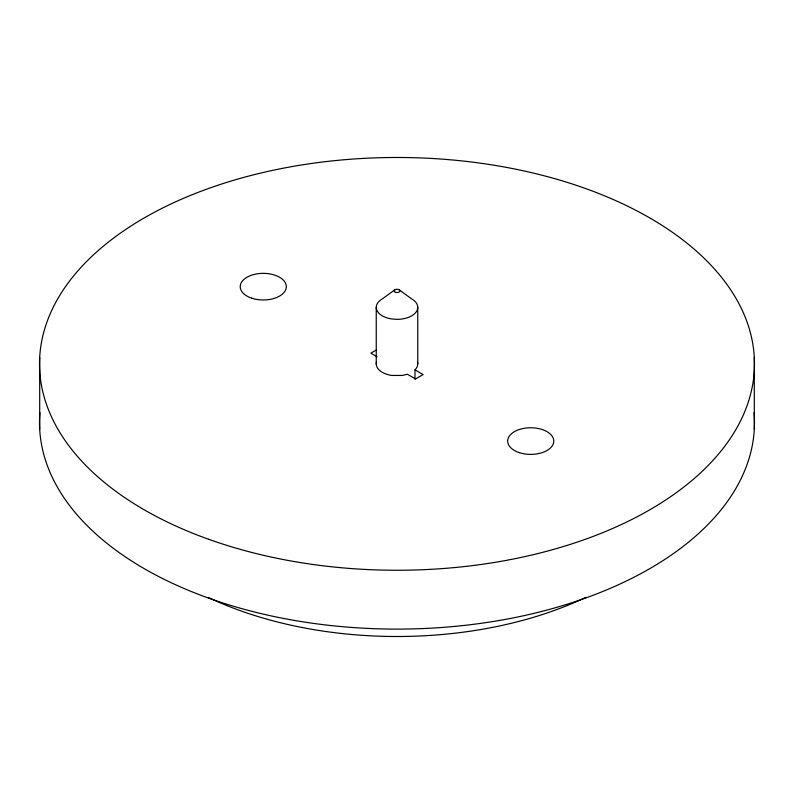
<?xml version="1.0" encoding="UTF-8"?>
<svg xmlns="http://www.w3.org/2000/svg" width="794" height="794" viewBox="0 0 794 794"><rect width="100%" height="100%" fill="white"/><g stroke="black" fill="none" stroke-linecap="round" stroke-linejoin="round"><path stroke-width="1.19" d="M394.965 289.721L382.321 298.901A20.753 11.979 0 0 0 391.631 318.95L397 319.357A20.753 11.979 0 0 0 416.175 311.963A20.753 11.979 0 0 0 411.679 298.901L399.035 289.721M376.564 349.876L370.867 353.171L376.981 356.695M417.446 361.786A20.753 11.979 0 0 1 414.974 369.855L423.133 374.57L415.53 378.956L407.382 374.242L402.369 375.443L391.631 375.443A20.753 11.979 0 0 1 376.555 361.786M754.3 357.389L754.3 429.197M417.753 307.377L417.753 363.87M414.974 369.855L414.974 379.274M376.247 307.377L376.247 363.87M39.7 357.389L39.7 429.197M754.052 412.701A357.479 206.39 0 0 1 397 629.106A357.479 206.39 0 0 1 39.948 412.701M585.704 597.425A296.906 171.415 0 0 1 208.296 597.425M208.624 539.275A357.479 206.39 0 0 0 754.3 370.351A357.479 206.39 0 0 0 228.077 181.975A357.479 206.39 0 0 0 208.624 539.275M251.748 298.197A23.066 13.319 0 0 0 286.336 286.664A23.066 13.319 0 0 0 251.748 275.131A23.066 13.319 0 0 0 251.748 298.197M519.197 452.61A23.066 13.319 0 0 0 553.785 441.077A23.066 13.319 0 0 0 519.197 429.544A23.066 13.319 0 0 0 519.197 452.61M395.561 292.341A2.878 1.667 0 0 0 399.878 290.902A2.878 1.667 0 0 0 395.561 289.453A2.878 1.667 0 0 0 395.561 292.341"/></g></svg>
